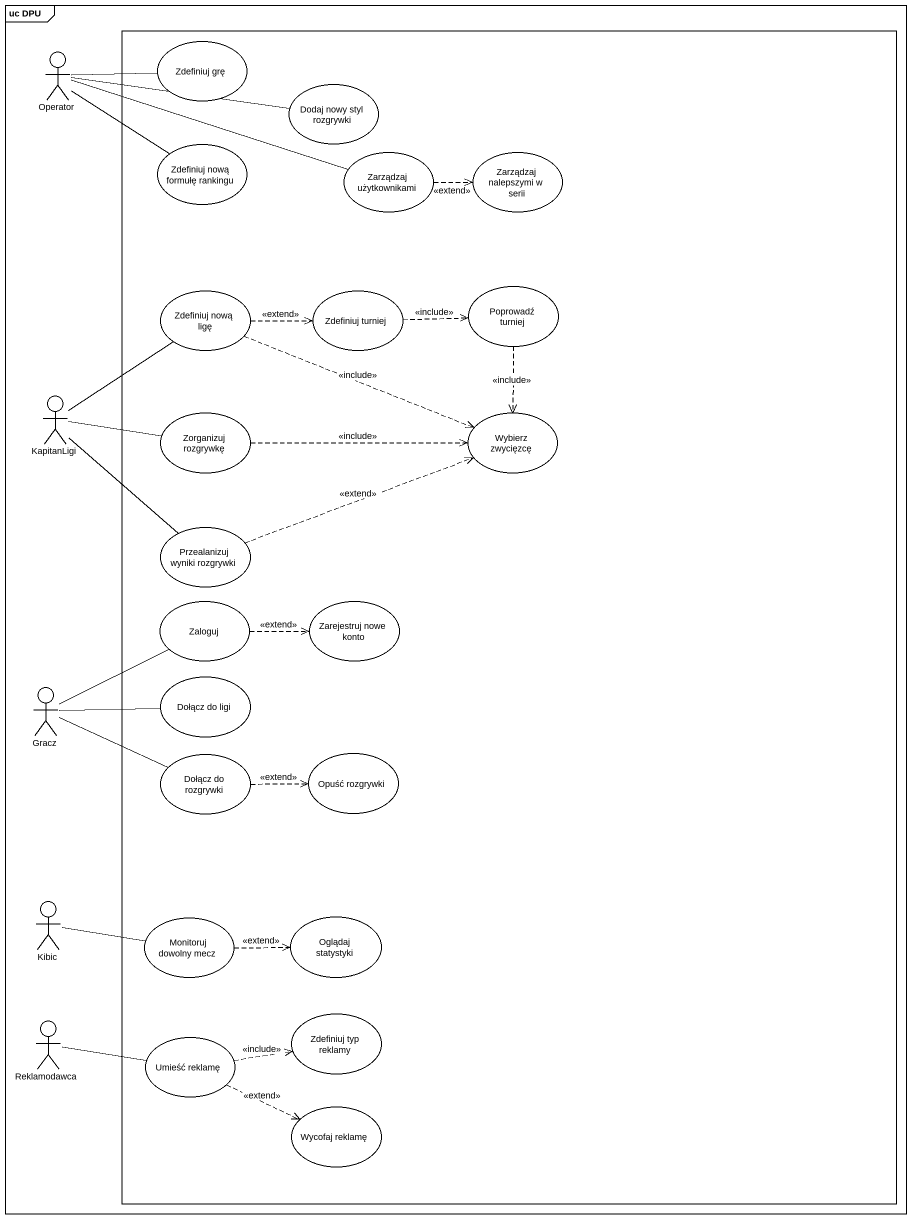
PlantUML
@startuml
mainframe uc DPU
rectangle " " as rectangle1 {
  usecase "Zdefiniuj grę" as Zdefiniuj_grę
  usecase "Dodaj nowy styl rozgrywki" as Dodaj_nowy_styl_rozgrywki
  usecase "Zdefiniuj nową formułę rankingu" as Zdefiniuj_nową_formułę
  usecase "Zarządzaj użytkownikami" as Zarządzaj_użytkownikami
  usecase "Zarządzaj nalepszymi w serii" as Zarządzaj_nalepszymi_w_serii
  usecase "Zdefiniuj nową ligę" as Zdefiniuj_nową_ligę
  usecase "Zdefiniuj turniej" as Zdefiniuj_turniej
  usecase "Poprowadź turniej" as Poprowadź_turniej
  usecase "Zorganizuj rozgrywkę" as Zorganizuj_rozgrywkę
  usecase "Wybierz zwycięzcę" as Wybierz_zwycięzcę
  usecase "Przealanizuj wyniki rozgrywki" as Przealanizuj_wyniki
  usecase Zaloguj
  usecase "Zarejestruj nowe konto" as Zarejestruj_nowe_konto
  usecase "Dołącz do ligi" as Dołącz_do_ligi
  usecase "Dołącz do rozgrywki" as Dołącz_do_rozgrywki
  usecase "Opuść rozgrywki" as Opuść_rozgrywki
  usecase "Monitoruj dowolny mecz" as Monitoruj_dowolny_mecz
  usecase "Oglądaj statystyki" as Oglądaj_statystyki
  usecase "Zdefiniuj typ reklamy" as Zdefiniuj_typ_reklamy
  usecase "Umieść reklamę" as Umieść_reklamę
  usecase "Wycofaj reklamę" as Wycofaj_reklamę
}
actor Operator
actor KapitanLigi
actor Gracz
actor Kibic
actor Reklamodawca
Operator -right- Zdefiniuj_grę
Operator -right- Dodaj_nowy_styl_rozgrywki
Operator -right- Zdefiniuj_nową_formułę
Operator -right- Zarządzaj_użytkownikami
Zarządzaj_użytkownikami .right.> Zarządzaj_nalepszymi_w_serii : <<extend>>
Zdefiniuj_nową_ligę .right.> Zdefiniuj_turniej : <<extend>>
Zdefiniuj_nową_ligę .right.> Wybierz_zwycięzcę : <<include>>
Zdefiniuj_turniej .right.> Poprowadź_turniej : <<include>>
Poprowadź_turniej ..> Wybierz_zwycięzcę : <<include>>
KapitanLigi -up- Zdefiniuj_nową_ligę
KapitanLigi -right- Zorganizuj_rozgrywkę
KapitanLigi -- Przealanizuj_wyniki
Zorganizuj_rozgrywkę .right.> Wybierz_zwycięzcę : <<include>>
Przealanizuj_wyniki .right.> Wybierz_zwycięzcę : <<extend>>
Zaloguj .right.> Zarejestruj_nowe_konto : <<extend>>
Gracz -right- Zaloguj
Gracz -right- Dołącz_do_ligi
Gracz -right- Dołącz_do_rozgrywki
Dołącz_do_rozgrywki .right.> Opuść_rozgrywki : <<extend>>
Kibic -right- Monitoruj_dowolny_mecz
Monitoruj_dowolny_mecz .right.> Oglądaj_statystyki : <<extend>>
Reklamodawca -right- Umieść_reklamę
Umieść_reklamę .right.> Zdefiniuj_typ_reklamy : <<include>>
Umieść_reklamę .right.> Wycofaj_reklamę : <<extend>>
@enduml
